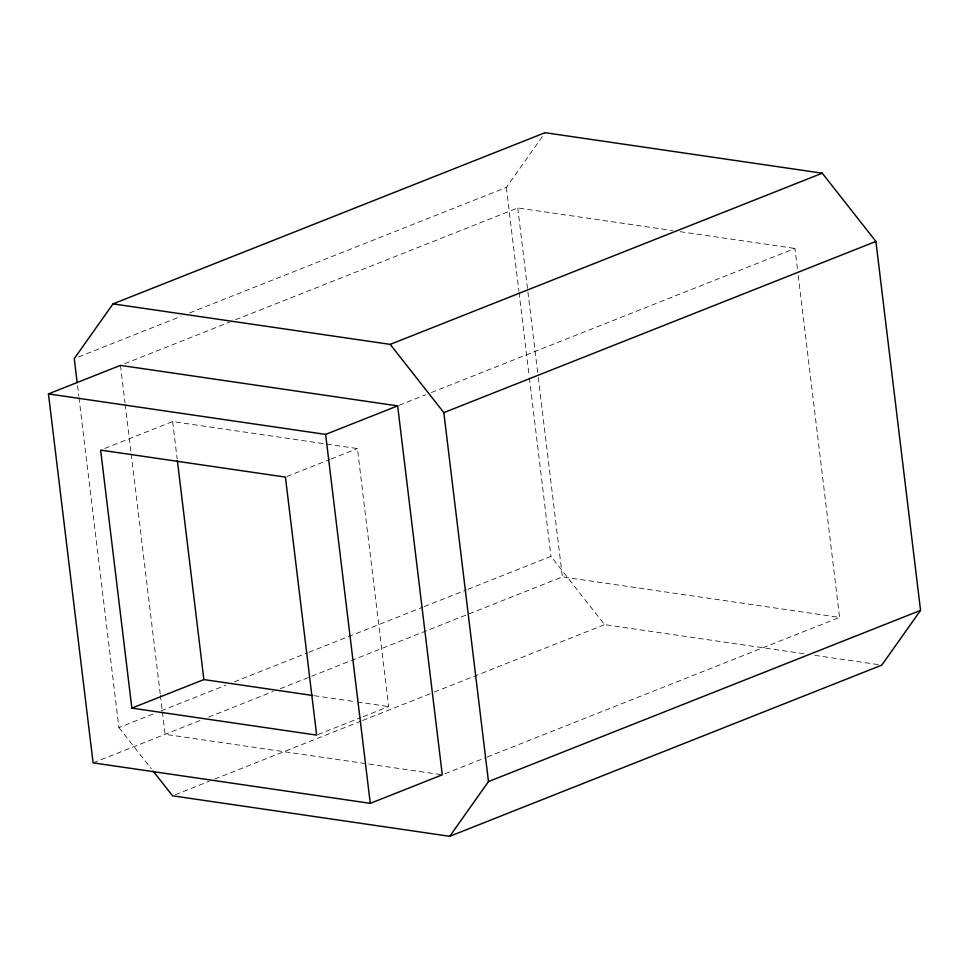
<?xml version="1.0" encoding="UTF-8"?>
<svg xmlns="http://www.w3.org/2000/svg" width="969" height="969" viewBox="0 0 969 969"><rect width="100%" height="100%" fill="white"/><g stroke="black" fill="none" stroke-linecap="round" stroke-linejoin="round"><path stroke-width="0.73" stroke-dasharray="4.84 3.63" d="M189.67 312.902L506.327 187.429L545.075 132.692M78.489 356.955L181.227 316.245M124.674 363.702L229.968 321.987M235.576 319.758L517.761 207.96L672.752 230.598M104.785 448.453L172.639 421.563L357.428 448.562L388.654 706.583L362.345 716.999M399.046 405.321L425.718 394.746M431.338 392.53L794.943 248.452L797.487 269.455M286.8 476.542L329.739 459.536M331.119 458.991L357.428 448.562M78.986 397.617L118.908 727.562L154.095 713.62M161.133 710.834L225.874 685.18M234.316 681.837L307.5 652.84M308.905 652.282L422.896 607.115M424.301 606.558L466.525 589.83M467.93 589.273L550.973 556.376L604.608 624.617L805.796 654.014M93.097 762.845L201.613 719.858M208.626 717.072L273.21 691.478M280.223 688.705L562.408 576.894L839.59 617.398L798.214 275.45M318.026 734.563L360.952 717.544M175.365 794.689L209.134 781.305M214.767 779.076L361.134 721.081M362.539 720.524L432.913 692.641M434.318 692.084L604.608 624.617M445.098 773.71L485.808 757.576M487.213 757.019L839.59 617.398M680.202 231.688L794.943 248.452M814.735 655.323L878.81 664.686M314.138 695.694L355.865 701.786M357.355 702.004L388.654 706.583M440.798 774.594L165.105 734.32L162.38 711.815M118.908 727.562L151.273 768.744M517.761 207.96L527.742 290.446M527.923 291.935L538.086 375.924M538.267 377.425L562.408 576.894M506.327 187.429L518.851 290.918M519.033 292.42L529.195 376.408M529.377 377.898L550.973 556.376M172.639 421.563L177.182 459.064M120.459 365.374L125.001 402.862M125.183 404.364L130.985 452.353M131.166 453.855L160.212 693.816M160.394 695.318L162.198 710.313M77.532 385.614L78.804 396.115"/><path stroke-width="1.45" d="M153.126 771.094L172.543 795.803L449.737 836.308L881.79 665.122L920.55 610.373L875.903 241.438L822.269 173.197L545.075 132.692L113.022 303.878L74.262 358.627L77.169 382.622M449.737 836.308L488.485 781.571L920.55 610.373M48.45 393.911L120.459 365.374L397.641 405.878L442.288 774.812L370.279 803.349L93.097 762.845L48.45 393.911L325.632 434.403L397.641 405.878M113.022 303.878L390.204 344.383L822.269 173.197M390.204 344.383L443.838 412.624L875.903 241.438M131.857 708.109L316.645 735.108L285.419 477.099L100.631 450.101L131.857 708.109L203.865 679.572L312.648 695.476M443.838 412.624L488.485 781.571M325.632 434.403L370.279 803.349M177.363 460.566L203.865 679.572"/></g></svg>
